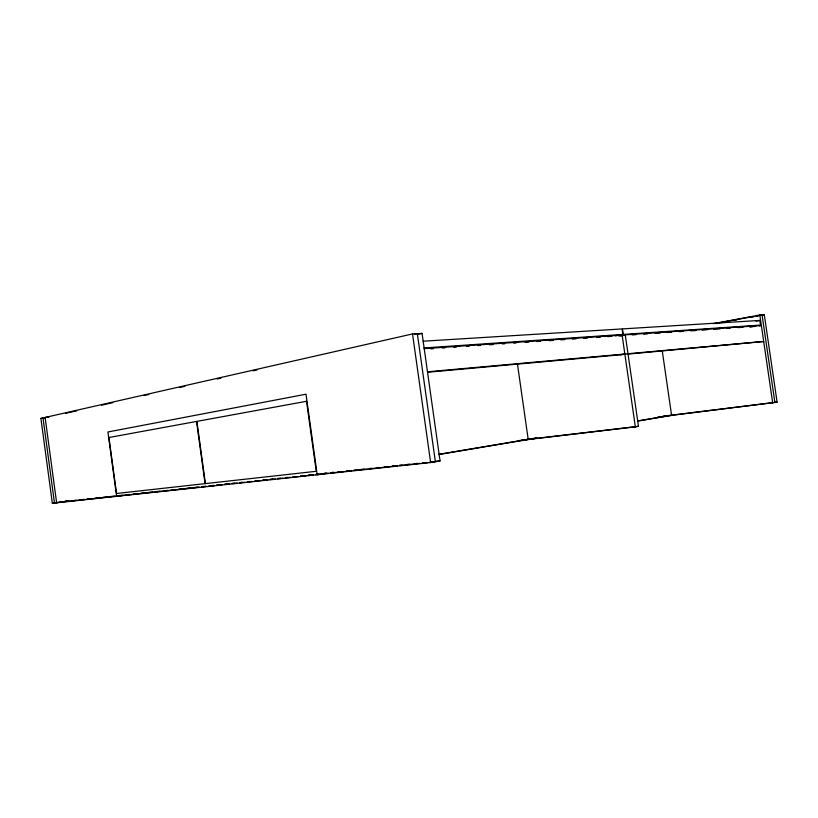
<?xml version="1.0" encoding="UTF-8"?>
<svg xmlns="http://www.w3.org/2000/svg" width="818" height="818" viewBox="0 0 818 818"><rect width="100%" height="100%" fill="white"/><g stroke="black" fill="none" stroke-linecap="round" stroke-linejoin="round"><path stroke-width="1.23" d="M40.9 418.407L412.528 333.928L422.068 333.407L440.053 460.902L430.646 462.538L52.332 503.244L40.9 418.407L44.714 418.029M65.522 413.366L76.708 410.841M101.575 405.207L112.761 402.671M143.835 395.626L148.815 394.501M179.888 387.456L184.858 386.331M217.179 379.01L220.911 378.161M253.232 370.84L256.964 370.002M414.838 334.235L417.323 333.662L435.37 461.71L430.288 462.262M418.335 334.255L422.068 333.407M615.371 335.871L623.244 334.419L760.525 325.083L759.84 320.431L622.457 328.908L623.244 334.419M618.357 335.779L622.12 335.063L635.351 426.853L517.538 440.759M620.259 335.799L625.269 334.848L638.459 426.311L635.351 426.853M713.449 323.611L759.82 315.002L764.298 314.756L777.1 402.149L662.58 416.495M715.576 323.499L753.266 316.515M755.781 316.045L762.059 314.879L774.902 402.528M716.578 323.591L719.094 323.13M721.609 322.66L727.887 321.505M734.165 320.339L736.67 319.879M751.742 317.087L754.247 316.617M756.762 316.157L759.278 315.687M761.783 315.227L764.298 314.756M756.077 321.116L759.84 320.431M750.474 326.883L755.495 325.983M759.186 325.901L761.353 325.513L424.225 348.642M620.187 354.818L624.85 354M321.893 473.959L317.2 474.747L306.004 394.204L107.904 431.976L116.637 496.321L123.467 495.238M326.863 473.121L323.049 473.755L328.724 473.213M438.612 454.348L536.219 437.947M638.838 420.718L667.795 415.851M330.523 472.743L333.038 472.323M438.755 454.542L536.925 438.029M637.611 421.096L671.588 415.38L662.263 350.932M208.672 486.168L212.445 485.555M211.801 485.831L214.316 485.422M216.842 485.013L219.357 484.604M125.358 494.931L128.354 494.45M52.332 503.244L62.025 501.823M64.458 501.444L67.056 501.035M62.935 501.782L56.626 502.773L45.113 417.446L48.927 417.078M65.368 501.403L67.955 500.994M662.969 416.239L777.1 402.149M657.519 417.119L660.054 416.802M521.935 440.074L638.459 426.311M65.031 501.454L68.835 501.045M72.577 500.636L76.442 500.227M80.113 499.829L84.039 499.399M87.659 499.011L91.636 498.581M95.195 498.193L99.244 497.753M102.741 497.375L106.841 496.935M110.277 496.567L114.448 496.117M117.823 495.749L122.046 495.289M125.849 494.88L129.653 494.471M133.446 494.062L137.25 493.643M141.054 493.234L144.858 492.825M148.651 492.416L152.455 492.007M156.258 491.587L160.052 491.178M163.856 490.769L167.659 490.36M171.463 489.941L175.256 489.532M179.06 489.123L182.864 488.714M186.657 488.305L190.461 487.886M194.265 487.477L198.068 487.068M201.862 486.659L205.666 486.25M209.469 485.831L213.263 485.422M217.067 485.013L220.87 484.604M224.674 484.195L228.467 483.775M232.271 483.366L234.807 483.09M239.878 482.548L242.404 482.272M247.476 481.72L250.011 481.454M255.073 480.902L257.609 480.626M262.68 480.084L265.216 479.808M270.277 479.256L272.813 478.98M277.885 478.438L280.421 478.162M285.482 477.61L288.018 477.344M293.089 476.792L295.615 476.516M300.687 475.974L303.222 475.698M308.284 475.146L310.82 474.869M315.891 474.328L318.427 474.051M323.488 473.499L326.024 473.233M330.329 472.763L334.112 472.354M337.895 471.945L341.679 471.536M346.3 471.035L349.245 470.718M353.897 470.217L356.812 469.9M360.595 469.491L364.378 469.082M369.102 468.571L371.945 468.264M376.699 467.753L379.511 467.446M384.307 466.925L387.078 466.628M391.904 466.107L394.644 465.81M399.511 465.278L402.211 464.992M407.108 464.46L409.777 464.174M414.716 463.642L417.354 463.356M422.313 462.814L424.92 462.538M429.92 461.996L432.487 461.72M434.982 461.444L440.053 460.902M60.839 502.119L199.347 487.17M201.76 486.914L206.923 486.352M209.377 486.096L214.5 485.534M216.995 485.268L222.087 484.726M224.613 484.45L229.694 483.898M232.189 483.632L237.312 483.08M239.766 482.814L244.93 482.252M247.353 481.996L252.547 481.434M254.93 481.178L260.165 480.616M262.506 480.36L267.783 479.788M270.093 479.542L275.4 478.97M277.67 478.724L283.018 478.152M285.247 477.906L290.635 477.323M292.834 477.088L298.253 476.505M300.411 476.27L305.871 475.687M307.997 475.452L313.488 474.859M315.574 474.634L321.106 474.041M330.717 472.998L343.959 471.577M345.85 471.373L351.576 470.749M353.407 470.554L367.282 469.062M369.347 468.837L389.981 466.608M392.2 466.372L397.538 465.79M399.818 465.544L420.237 463.346M422.671 463.08L427.804 462.528M427.487 371.791L763.695 341.484L627.212 354.184M427.742 372.251L622.283 354.623M424.102 347.947L622.887 334.439L622.099 328.928L423.151 341.208M430.871 348.867L433.417 348.693M442.334 348.069L444.89 347.895M453.806 347.282L456.352 347.098M466.546 346.392L469.092 346.219M478.009 345.605L480.555 345.421M489.471 344.807L493.295 344.542M502.211 343.928L504.767 343.754M513.684 343.131L516.23 342.957M525.146 342.343L528.97 342.077M536.608 341.546L540.432 341.28M549.348 340.666L553.173 340.4M560.821 339.869L564.645 339.603M572.283 339.071L576.107 338.816M583.745 338.284L587.569 338.018M596.486 337.405L600.31 337.139M607.958 336.607L611.772 336.341M619.42 335.809L623.244 335.544M632.161 334.93L635.985 334.664M643.623 334.133L647.447 333.877M655.095 333.345L660.187 332.987M666.558 332.548L671.65 332.2M679.298 331.668L683.122 331.402M690.76 330.871L695.862 330.523M702.233 330.083L707.325 329.726M713.695 329.286L720.065 328.846M726.435 328.407L730.259 328.141M737.897 327.609L743 327.261M749.37 326.811L755.74 326.372M759.82 315.002L772.693 402.916M517.457 364.02L528.213 439.491M412.528 333.928L430.646 462.538M43.006 417.926L54.469 503.009M196.545 421.444L108.947 437.507L116.545 493.489L205.073 483.642L196.545 421.444M306.525 401.28L196.893 421.382L205.43 483.612L316.259 471.291L306.525 401.28"/></g></svg>
